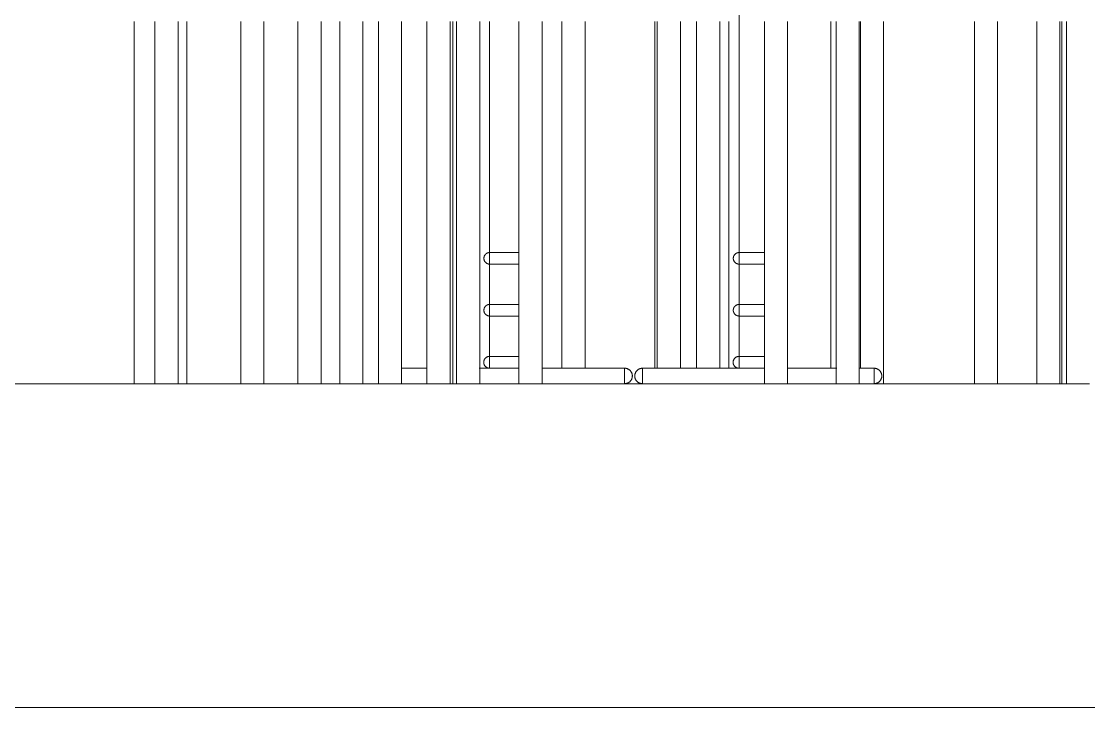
# Model space of a CAD drawing. Header units: millimetres. Extents: x -50556 to 48757, y -10837 to 15500.
# Drawn here: x 2191 to 3574, y 0 to 890 of the extents above; entities that cross this region are included whole.
import ezdxf

# ---------------------------------------------------------------- set-up
doc = ezdxf.new("R2010")
doc.units = ezdxf.units.MM
doc.layers.add('A-FLOR-FNSH', color=192, linetype='Continuous', lineweight=35)
doc.layers.add('I-FURN-PNLS', color=30, linetype='Continuous', lineweight=9)

# ---------------------------------------------------------------- blocks, each defined once
blk = doc.blocks.new('Table Dining 4 Seater-Circular - 1200 mm dia-V3-Section 3')
at = {"layer": 'I-FURN-PNLS'}
for p, q in [((3121.4, 1138), (3121.4, 440)), ((2364.5, 889.7), (2364.5, 420)), ((2394.5, 420), (2394.5, 889.7)), ((2475.8, 889.7), (2475.8, 420)), ((2505.8, 420), (2505.8, 889.7)), ((2654, 889.7), (2654, 420)), ((2684, 420), (2684, 889.7)), ((2716.9, 889.7), (2716.9, 420)), ((2746.9, 420), (2746.9, 889.7)), ((2755.4, 889.7), (2755.4, 420)), ((2785.4, 420), (2785.4, 889.7)), ((2836.2, 889.7), (2836.2, 420)), ((2866.2, 420), (2866.2, 889.7)), ((3015.4, 889.7), (3015.4, 440)), ((3045.4, 440), (3045.4, 889.7)), ((3108.2, 889.7), (3108.2, 440)), ((3154.3, 889.7), (3154.3, 420)), ((3184.3, 420), (3184.3, 889.7)), ((3247.1, 889.7), (3247.1, 420)), ((3277.1, 420), (3277.1, 889.7)), ((3426.3, 889.7), (3426.3, 420)), ((3456.3, 420), (3456.3, 889.7)), ((3507.1, 889.7), (3507.1, 420)), ((3537.1, 420), (3537.1, 889.7)), ((3545.6, 889.7), (3545.6, 420)), ((2996.6, 440), (2996.2, 440)), ((2996.2, 440), (2996.2, 420)), ((2996.2, 440), (2998.6, 440)), ((2999.7, 440), (3002, 440)), ((3002, 440), (3010.2, 440)), ((3010.2, 440), (3018.7, 440)), ((3018.7, 440), (3032.6, 440)), ((3032.6, 440), (3045, 440)), ((3044.9, 440), (3063.9, 440)), ((3063.8, 440), (3078.8, 440)), ((3078.8, 440), (3101.9, 440)), ((3101.9, 440), (3118.8, 440)), ((3118.8, 440), (3145, 440)), ((3145, 440), (3154.3, 440)), ((3184.3, 440), (3198.6, 440)), ((3198.6, 440), (3234.8, 440)), ((3234.7, 440), (3245.4, 440)), ((3245.3, 440), (3248, 440)), ((3277.7, 440), (3284.9, 440)), ((3284.9, 440), (3290.6, 440)), ((3290.6, 440), (3294.2, 440)), ((3295.1, 440), (3295.9, 440)), ((3296.2, 420), (3296.2, 440)), ((2496, 420), (2475.8, 420)), ((2505.7, 420), (2496, 420)), ((3155.2, 420), (3154.3, 420)), ((3184.2, 420), (3155.2, 420)), ((3248, 420), (3247.1, 420)), ((3277, 420), (3248, 420)), ((3546.6, 420), (3545.6, 420)), ((3575.5, 420), (3546.6, 420))]:
    blk.add_line(p, q, dxfattribs=at)
at = {"layer": 'I-FURN-PNLS', "flags": 128}
for points in [[(3121.4, 575), (3121.1, 575), (3120.8, 575), (3120.5, 575.1), (3120.2, 575.1), (3119.9, 575.1), (3119.6, 575.2), (3119.3, 575.3), (3119, 575.4), (3118.7, 575.5), (3118.5, 575.6), (3118.2, 575.7), (3117.9, 575.8), (3117.7, 576), (3117.4, 576.1), (3117.1, 576.3), (3116.9, 576.5), (3116.7, 576.7), (3116.4, 576.9), (3116.2, 577.1), (3116, 577.3), (3115.8, 577.5), (3115.6, 577.7), (3115.4, 578), (3115.2, 578.2), (3115.1, 578.4), (3114.9, 578.7), (3114.8, 579), (3114.6, 579.2), (3114.5, 579.5), (3114.4, 579.8), (3114.3, 580.1), (3114.2, 580.3), (3114.1, 580.6), (3114, 580.9), (3114, 581.2), (3113.9, 581.5), (3113.9, 581.8), (3113.9, 582.1), (3113.9, 582.4), (3113.9, 582.7), (3113.9, 583), (3113.9, 583.3), (3114, 583.6), (3114, 583.9), (3114.1, 584.2), (3114.2, 584.5), (3114.2, 584.8), (3114.3, 585.1), (3114.4, 585.3), (3114.6, 585.6), (3114.7, 585.9), (3114.8, 586.1), (3115, 586.4), (3115.1, 586.7), (3115.3, 586.9), (3115.5, 587.1), (3115.7, 587.4), (3115.9, 587.6), (3116.1, 587.8), (3116.3, 588), (3116.5, 588.2), (3116.8, 588.4), (3117, 588.6), (3117.3, 588.8), (3117.5, 588.9), (3117.8, 589.1), (3118, 589.2), (3118.3, 589.3), (3118.6, 589.5), (3118.9, 589.6), (3119.2, 589.7), (3119.4, 589.7), (3119.7, 589.8), (3120, 589.9), (3120.3, 589.9), (3120.6, 590), (3120.9, 590), (3121.2, 590), (3121.4, 590)], [(3122.9, 590), (3122.6, 590), (3122.3, 590), (3122.1, 590), (3121.9, 590), (3121.7, 590), (3121.5, 590), (3121.5, 590), (3121.4, 590), (3121.4, 590)], [(3121.4, 590), (3121.4, 590), (3121.5, 590), (3121.6, 590), (3121.7, 590), (3121.9, 590), (3122.1, 590), (3122.3, 590), (3122.6, 590), (3123, 590), (3123.3, 590), (3123.7, 590), (3124.2, 590), (3124.7, 590), (3125.2, 590)], [(3154.3, 590), (3153.4, 590), (3152.4, 590), (3151.4, 590), (3150.5, 590), (3149.5, 590), (3148.5, 590), (3147.5, 590), (3146.5, 590), (3145.5, 590), (3144.5, 590), (3143.5, 590), (3142.5, 590), (3141.6, 590), (3140.6, 590), (3139.6, 590), (3138.7, 590), (3137.7, 590), (3136.8, 590), (3135.9, 590), (3135, 590), (3134.1, 590), (3133.3, 590), (3132.4, 590), (3131.6, 590), (3130.8, 590), (3130, 590), (3129.3, 590), (3128.6, 590), (3127.9, 590), (3127.2, 590), (3126.6, 590), (3126, 590), (3125.5, 590), (3124.9, 590), (3124.4, 590), (3124, 590), (3123.6, 590), (3123.2, 590), (3122.9, 590)], [(3125, 575), (3124.5, 575), (3124, 575), (3123.6, 575), (3123.2, 575), (3122.8, 575), (3122.5, 575), (3122.2, 575), (3122, 575), (3121.8, 575), (3121.6, 575), (3121.5, 575), (3121.4, 575), (3121.4, 575), (3121.4, 575)], [(3121.4, 575), (3121.4, 575), (3121.5, 575), (3121.6, 575), (3121.7, 575), (3121.9, 575), (3122.1, 575), (3122.3, 575), (3122.6, 575), (3122.9, 575)], [(3122.9, 575), (3123.3, 575), (3123.7, 575), (3124.2, 575), (3124.6, 575), (3125.1, 575), (3125.7, 575), (3126.3, 575), (3126.9, 575), (3127.5, 575), (3128.2, 575), (3128.9, 575), (3129.6, 575), (3130.3, 575), (3131.1, 575), (3131.9, 575), (3132.7, 575), (3133.6, 575), (3134.5, 575), (3135.3, 575), (3136.2, 575), (3137.2, 575), (3138.1, 575), (3139, 575), (3140, 575), (3141, 575), (3141.9, 575), (3142.9, 575), (3143.9, 575), (3144.9, 575), (3145.9, 575), (3146.9, 575), (3147.9, 575), (3148.9, 575), (3149.9, 575), (3150.8, 575), (3151.8, 575), (3152.8, 575), (3153.7, 575), (3154.7, 575)], [(3121.4, 507.7), (3121.1, 507.7), (3120.8, 507.7), (3120.5, 507.8), (3120.2, 507.8), (3119.9, 507.9), (3119.6, 507.9), (3119.3, 508), (3119, 508.1), (3118.7, 508.2), (3118.5, 508.3), (3118.2, 508.4), (3117.9, 508.6), (3117.7, 508.7), (3117.4, 508.9), (3117.1, 509), (3116.9, 509.2), (3116.7, 509.4), (3116.4, 509.6), (3116.2, 509.8), (3116, 510), (3115.8, 510.2), (3115.6, 510.4), (3115.4, 510.7), (3115.2, 510.9), (3115.1, 511.2), (3114.9, 511.4), (3114.8, 511.7), (3114.6, 511.9), (3114.5, 512.2), (3114.4, 512.5), (3114.3, 512.8), (3114.2, 513.1), (3114.1, 513.4), (3114, 513.6), (3114, 513.9), (3113.9, 514.2), (3113.9, 514.5), (3113.9, 514.8), (3113.9, 515.1), (3113.9, 515.4), (3113.9, 515.7), (3113.9, 516), (3114, 516.3), (3114, 516.6), (3114.1, 516.9), (3114.2, 517.2), (3114.2, 517.5), (3114.3, 517.8), (3114.4, 518.1), (3114.6, 518.3), (3114.7, 518.6), (3114.8, 518.9), (3115, 519.1), (3115.1, 519.4), (3115.3, 519.6), (3115.5, 519.9), (3115.7, 520.1), (3115.9, 520.3), (3116.1, 520.5), (3116.3, 520.7), (3116.5, 520.9), (3116.8, 521.1), (3117, 521.3), (3117.3, 521.5), (3117.5, 521.6), (3117.8, 521.8), (3118, 521.9), (3118.3, 522.1), (3118.6, 522.2), (3118.9, 522.3), (3119.2, 522.4), (3119.4, 522.5), (3119.7, 522.5), (3120, 522.6), (3120.3, 522.6), (3120.6, 522.7), (3120.9, 522.7), (3121.2, 522.7), (3121.4, 522.7)], [(3122.9, 522.7), (3122.6, 522.7), (3122.3, 522.7), (3122.1, 522.7), (3121.9, 522.7), (3121.7, 522.7), (3121.5, 522.7), (3121.5, 522.7), (3121.4, 522.7), (3121.4, 522.7)], [(3121.4, 522.7), (3121.4, 522.7), (3121.5, 522.7), (3121.6, 522.7), (3121.7, 522.7), (3121.9, 522.7), (3122.1, 522.7), (3122.3, 522.7), (3122.6, 522.7), (3123, 522.7), (3123.3, 522.7), (3123.7, 522.7), (3124.2, 522.7), (3124.7, 522.7), (3125.2, 522.7)], [(3154.3, 522.7), (3153.4, 522.7), (3152.4, 522.7), (3151.4, 522.7), (3150.5, 522.7), (3149.5, 522.7), (3148.5, 522.7), (3147.5, 522.7), (3146.5, 522.7), (3145.5, 522.7), (3144.5, 522.7), (3143.5, 522.7), (3142.5, 522.7), (3141.6, 522.7), (3140.6, 522.7), (3139.6, 522.7), (3138.7, 522.7), (3137.7, 522.7), (3136.8, 522.7), (3135.9, 522.7), (3135, 522.7), (3134.1, 522.7), (3133.3, 522.7), (3132.4, 522.7), (3131.6, 522.7), (3130.8, 522.7), (3130, 522.7), (3129.3, 522.7), (3128.6, 522.7), (3127.9, 522.7), (3127.2, 522.7), (3126.6, 522.7), (3126, 522.7), (3125.5, 522.7), (3124.9, 522.7), (3124.4, 522.7), (3124, 522.7), (3123.6, 522.7), (3123.2, 522.7), (3122.9, 522.7)], [(3125, 507.7), (3124.5, 507.7), (3124, 507.7), (3123.6, 507.7), (3123.2, 507.7), (3122.8, 507.7), (3122.5, 507.7), (3122.2, 507.7), (3122, 507.7), (3121.8, 507.7), (3121.6, 507.7), (3121.5, 507.7), (3121.4, 507.7), (3121.4, 507.7), (3121.4, 507.7)], [(3121.4, 507.7), (3121.4, 507.7), (3121.5, 507.7), (3121.6, 507.7), (3121.7, 507.7), (3121.9, 507.7), (3122.1, 507.7), (3122.3, 507.7), (3122.6, 507.7), (3122.9, 507.7)], [(3122.9, 507.7), (3123.3, 507.7), (3123.7, 507.7), (3124.2, 507.7), (3124.6, 507.7), (3125.1, 507.7), (3125.7, 507.7), (3126.3, 507.7), (3126.9, 507.7), (3127.5, 507.7), (3128.2, 507.7), (3128.9, 507.7), (3129.6, 507.7), (3130.3, 507.7), (3131.1, 507.7), (3131.9, 507.7), (3132.7, 507.7), (3133.6, 507.7), (3134.5, 507.7), (3135.3, 507.7), (3136.2, 507.7), (3137.2, 507.7), (3138.1, 507.7), (3139, 507.7), (3140, 507.7), (3141, 507.7), (3141.9, 507.7), (3142.9, 507.7), (3143.9, 507.7), (3144.9, 507.7), (3145.9, 507.7), (3146.9, 507.7), (3147.9, 507.7), (3148.9, 507.7), (3149.9, 507.7), (3150.8, 507.7), (3151.8, 507.7), (3152.8, 507.7), (3153.7, 507.7), (3154.7, 507.7)], [(3120.8, 440), (3120.4, 440.1), (3120.1, 440.1), (3119.8, 440.2), (3119.5, 440.2), (3119.2, 440.3), (3118.9, 440.4), (3118.6, 440.5), (3118.4, 440.6), (3118.1, 440.7), (3117.8, 440.9), (3117.5, 441), (3117.3, 441.2), (3117, 441.3), (3116.8, 441.5), (3116.5, 441.7), (3116.3, 441.9), (3116.1, 442.1), (3115.8, 442.3), (3115.6, 442.6), (3115.4, 442.8), (3115.2, 443), (3115, 443.3), (3114.9, 443.5), (3114.7, 443.8), (3114.6, 444.1), (3114.4, 444.4), (3114.3, 444.6), (3114.2, 444.9), (3114.1, 445.2), (3114, 445.5), (3113.9, 445.8), (3113.8, 446.1), (3113.8, 446.4), (3113.7, 446.7), (3113.7, 447), (3113.7, 447.3), (3113.7, 447.6), (3113.7, 447.9), (3113.7, 448.2), (3113.7, 448.6), (3113.7, 448.9), (3113.8, 449.2), (3113.9, 449.5), (3113.9, 449.8), (3114, 450.1), (3114.1, 450.4), (3114.2, 450.6), (3114.4, 450.9), (3114.5, 451.2), (3114.6, 451.5), (3114.8, 451.7), (3115, 452), (3115.1, 452.3), (3115.3, 452.5), (3115.5, 452.7), (3115.7, 453), (3115.9, 453.2), (3116.2, 453.4), (3116.4, 453.6), (3116.6, 453.8), (3116.9, 454), (3117.1, 454.2), (3117.4, 454.3), (3117.7, 454.5), (3117.9, 454.6), (3118.2, 454.7), (3118.5, 454.9), (3118.8, 455), (3119.1, 455.1), (3119.4, 455.2), (3119.7, 455.2), (3120, 455.3), (3120.3, 455.3), (3120.6, 455.4), (3120.9, 455.4), (3121.2, 455.4), (3121.4, 455.4)], [(3122.9, 455.4), (3122.6, 455.4), (3122.3, 455.4), (3122.1, 455.4), (3121.8, 455.4), (3121.7, 455.4), (3121.5, 455.4), (3121.4, 455.4), (3121.4, 455.4), (3121.4, 455.4)], [(3121.4, 455.4), (3121.4, 455.4), (3121.4, 455.4), (3121.5, 455.4), (3121.7, 455.4), (3121.9, 455.4), (3122.1, 455.4), (3122.3, 455.4), (3122.6, 455.4), (3123, 455.4), (3123.3, 455.4), (3123.7, 455.4), (3124.2, 455.4), (3124.7, 455.4), (3125.2, 455.4)], [(3154.3, 455.4), (3153.4, 455.4), (3152.4, 455.4), (3151.4, 455.4), (3150.5, 455.4), (3149.5, 455.4), (3148.5, 455.4), (3147.5, 455.4), (3146.5, 455.4), (3145.5, 455.4), (3144.5, 455.4), (3143.5, 455.4), (3142.5, 455.4), (3141.6, 455.4), (3140.6, 455.4), (3139.6, 455.4), (3138.7, 455.4), (3137.7, 455.4), (3136.8, 455.4), (3135.9, 455.4), (3135, 455.4), (3134.1, 455.4), (3133.3, 455.4), (3132.4, 455.4), (3131.6, 455.4), (3130.8, 455.4), (3130, 455.4), (3129.3, 455.4), (3128.6, 455.4), (3127.9, 455.4), (3127.2, 455.4), (3126.6, 455.4), (3126, 455.4), (3125.5, 455.4), (3124.9, 455.4), (3124.4, 455.4), (3124, 455.4), (3123.5, 455.4), (3123.2, 455.4), (3122.9, 455.4)], [(2996.2, 420), (2995.8, 420), (2995.4, 420), (2995, 420.1), (2994.6, 420.1), (2994.2, 420.2), (2993.9, 420.3), (2993.5, 420.4), (2993.1, 420.5), (2992.7, 420.6), (2992.3, 420.8), (2992, 421), (2991.6, 421.1), (2991.3, 421.3), (2990.9, 421.5), (2990.6, 421.7), (2990.3, 422), (2989.9, 422.2), (2989.6, 422.5), (2989.3, 422.8), (2989.1, 423), (2988.8, 423.3), (2988.5, 423.6), (2988.3, 423.9), (2988, 424.3), (2987.8, 424.6), (2987.6, 424.9), (2987.4, 425.3), (2987.2, 425.6), (2987.1, 426), (2986.9, 426.4), (2986.8, 426.8), (2986.7, 427.1), (2986.5, 427.5), (2986.5, 427.9), (2986.4, 428.3), (2986.3, 428.7), (2986.3, 429.1), (2986.2, 429.5), (2986.2, 429.9), (2986.2, 430.3), (2986.3, 430.7), (2986.3, 431.1), (2986.3, 431.5), (2986.4, 431.9), (2986.5, 432.3), (2986.6, 432.7), (2986.7, 433), (2986.8, 433.4), (2987, 433.8), (2987.1, 434.2), (2987.3, 434.5), (2987.5, 434.9), (2987.7, 435.2), (2987.9, 435.6), (2988.2, 435.9), (2988.4, 436.2), (2988.6, 436.5), (2988.9, 436.8), (2989.2, 437.1), (2989.5, 437.4), (2989.8, 437.6), (2990.1, 437.9), (2990.4, 438.1), (2990.7, 438.4), (2991.1, 438.6), (2991.4, 438.8), (2991.8, 439), (2992.1, 439.1), (2992.5, 439.3), (2992.9, 439.4), (2993.3, 439.5), (2993.7, 439.7), (2994, 439.8), (2994.4, 439.8), (2994.8, 439.9), (2995.2, 439.9), (2995.6, 440), (2996, 440), (2996.2, 440)], [(3154.3, 440), (3151.8, 440), (3145.8, 440), (3139.8, 440), (3133.8, 440), (3127.8, 440), (3121.9, 440), (3116, 440), (3110.1, 440), (3104.3, 440), (3098.6, 440), (3093, 440), (3087.4, 440), (3081.9, 440), (3076.6, 440), (3071.3, 440), (3066.2, 440), (3061.2, 440), (3056.3, 440), (3051.6, 440), (3047, 440), (3042.6, 440), (3038.3, 440), (3034.2, 440), (3030.3, 440), (3026.6, 440), (3023.1, 440), (3019.8, 440), (3016.6, 440), (3013.7, 440), (3011, 440), (3008.5, 440), (3006.3, 440), (3004.2, 440), (3002.4, 440), (3000.8, 440), (2999.5, 440), (2998.3, 440), (2997.5, 440), (2996.8, 440), (2996.4, 440), (2996.2, 440), (2996.2, 440)], [(2996.2, 440), (2996.4, 440), (2996.7, 440), (2997.3, 440), (2998.2, 440), (2999.2, 440), (3000.5, 440)], [(3121.5, 440), (3121.4, 440), (3121.4, 440), (3121.4, 440)], [(3121.4, 440), (3121.4, 440), (3121.4, 440), (3121.5, 440)], [(3198.6, 440), (3193, 440), (3187.2, 440), (3184, 440)], [(3246.4, 440), (3241.8, 440), (3237.1, 440), (3232.3, 440), (3227.3, 440), (3222.2, 440), (3216.9, 440), (3211.6, 440), (3206.1, 440), (3200.6, 440), (3198.6, 440)], [(3296.2, 440), (3296.1, 440), (3295.8, 440), (3295.2, 440), (3294.3, 440), (3293.2, 440), (3291.9, 440), (3290.4, 440), (3288.6, 440), (3286.6, 440), (3284.4, 440), (3281.9, 440), (3279.3, 440), (3276.8, 440)], [(3291.7, 440), (3293, 440), (3294.1, 440), (3295, 440), (3295.7, 440), (3296.1, 440), (3296.2, 440), (3296.2, 440)], [(3296.2, 440), (3296.6, 440), (3297, 440), (3297.4, 439.9), (3297.8, 439.9), (3298.2, 439.8), (3298.6, 439.7), (3299, 439.6), (3299.4, 439.5), (3299.8, 439.4), (3300.1, 439.2), (3300.5, 439), (3300.9, 438.9), (3301.2, 438.7), (3301.5, 438.5), (3301.9, 438.3), (3302.2, 438), (3302.5, 437.8), (3302.8, 437.5), (3303.1, 437.2), (3303.4, 437), (3303.7, 436.7), (3303.9, 436.4), (3304.2, 436.1), (3304.4, 435.7), (3304.7, 435.4), (3304.9, 435.1), (3305.1, 434.7), (3305.2, 434.4), (3305.4, 434), (3305.6, 433.6), (3305.7, 433.2), (3305.8, 432.9), (3305.9, 432.5), (3306, 432.1), (3306.1, 431.7), (3306.2, 431.3), (3306.2, 430.9), (3306.2, 430.5), (3306.2, 430.1), (3306.2, 429.7), (3306.2, 429.3), (3306.2, 428.9), (3306.1, 428.5), (3306.1, 428.1), (3306, 427.7), (3305.9, 427.3), (3305.8, 427), (3305.6, 426.6), (3305.5, 426.2), (3305.3, 425.8), (3305.2, 425.5), (3305, 425.1), (3304.8, 424.8), (3304.6, 424.4), (3304.3, 424.1), (3304.1, 423.8), (3303.8, 423.5), (3303.6, 423.2), (3303.3, 422.9), (3303, 422.6), (3302.7, 422.4), (3302.4, 422.1), (3302.1, 421.9), (3301.7, 421.6), (3301.4, 421.4), (3301, 421.2), (3300.7, 421), (3300.3, 420.9), (3300, 420.7), (3299.6, 420.6), (3299.2, 420.5), (3298.8, 420.3), (3298.4, 420.2), (3298, 420.2), (3297.6, 420.1), (3297.3, 420.1), (3296.9, 420), (3296.5, 420), (3296.2, 420)], [(2996.5, 420), (2996.3, 420), (2996.2, 420)], [(3296, 420), (3296.2, 420), (3296.2, 420)]]:
    blk.add_lwpolyline(points, dxfattribs=at)
blk = doc.blocks.new('Table Dining 4 Seater-Circular - 1200 mm dia-V4-Section 3')
at = {"layer": 'I-FURN-PNLS'}
for p, q in [((2337.6, 889.7), (2337.6, 420)), ((2406, 420), (2406, 889.7)), ((2549.9, 889.7), (2549.9, 420)), ((2579.9, 420), (2579.9, 889.7)), ((2604, 889.7), (2604, 420)), ((2634, 420), (2634, 889.7)), ((2750.5, 889.7), (2750.5, 420)), ((2798.2, 889.7), (2798.2, 440)), ((2891.8, 889.7), (2891.8, 440)), ((2921.8, 440), (2921.8, 889.7)), ((3012.1, 889.7), (3012.1, 440)), ((3066.3, 889.7), (3066.3, 440)), ((3096.3, 440), (3096.3, 889.7)), ((3240.1, 889.7), (3240.1, 440)), ((3278.5, 889.7), (3278.5, 440)), ((3308.5, 420), (3308.5, 889.7)), ((3539.3, 889.7), (3539.3, 420)), ((2832.7, 590), (2833.8, 590)), ((2833.8, 575), (2832.7, 575)), ((2832.7, 522.7), (2833.8, 522.7)), ((2833.8, 507.7), (2832.7, 507.7)), ((2833.8, 455.4), (2832.6, 455.4)), ((2684.6, 440), (2690.5, 440)), ((2690.5, 440), (2699.8, 440)), ((2699.7, 440), (2714.9, 440)), ((2714.8, 440), (2716.1, 440)), ((2784.8, 440), (2788.5, 440)), ((2788.5, 440), (2801.9, 440)), ((2802.3, 440), (2836.3, 440)), ((2866.3, 440), (2882, 440)), ((2882.4, 440), (2894.7, 440)), ((2894.6, 440), (2917.6, 440)), ((2917.5, 440), (2929.6, 440)), ((2929.5, 440), (2945.6, 440)), ((2945.6, 440), (2954.7, 440)), ((2954.7, 440), (2964.7, 440)), ((2964.6, 440), (2969.4, 440)), ((2969.4, 440), (2971.8, 440)), ((2972.8, 440), (2973.1, 440)), ((2973.1, 420), (2973.1, 440))]:
    blk.add_line(p, q, dxfattribs=at)
at = {"layer": 'I-FURN-PNLS', "flags": 128}
for points in [[(2798.2, 575), (2797.9, 575), (2797.6, 575), (2797.3, 575.1), (2797, 575.1), (2796.7, 575.1), (2796.4, 575.2), (2796.1, 575.3), (2795.9, 575.4), (2795.6, 575.5), (2795.3, 575.6), (2795, 575.7), (2794.8, 575.8), (2794.5, 576), (2794.2, 576.1), (2794, 576.3), (2793.7, 576.5), (2793.5, 576.7), (2793.3, 576.9), (2793, 577.1), (2792.8, 577.3), (2792.6, 577.5), (2792.4, 577.7), (2792.2, 578), (2792.1, 578.2), (2791.9, 578.4), (2791.7, 578.7), (2791.6, 579), (2791.5, 579.2), (2791.3, 579.5), (2791.2, 579.8), (2791.1, 580.1), (2791, 580.3), (2791, 580.6), (2790.9, 580.9), (2790.8, 581.2), (2790.8, 581.5), (2790.7, 581.8), (2790.7, 582.1), (2790.7, 582.4), (2790.7, 582.7), (2790.7, 583), (2790.8, 583.3), (2790.8, 583.6), (2790.9, 583.9), (2790.9, 584.2), (2791, 584.5), (2791.1, 584.8), (2791.2, 585.1), (2791.3, 585.3), (2791.4, 585.6), (2791.5, 585.9), (2791.7, 586.1), (2791.8, 586.4), (2792, 586.7), (2792.2, 586.9), (2792.3, 587.1), (2792.5, 587.4), (2792.7, 587.6), (2792.9, 587.8), (2793.1, 588), (2793.4, 588.2), (2793.6, 588.4), (2793.8, 588.6), (2794.1, 588.8), (2794.3, 588.9), (2794.6, 589.1), (2794.9, 589.2), (2795.1, 589.3), (2795.4, 589.5), (2795.7, 589.6), (2796, 589.7), (2796.3, 589.7), (2796.6, 589.8), (2796.9, 589.9), (2797.2, 589.9), (2797.5, 590), (2797.8, 590), (2798, 590), (2798.2, 590)], [(2798.4, 590), (2798.3, 590), (2798.2, 590), (2798.2, 590)], [(2798.2, 590), (2798.2, 590), (2798.3, 590), (2798.4, 590), (2798.5, 590), (2798.7, 590), (2798.9, 590), (2799.2, 590), (2799.5, 590), (2799.8, 590), (2800.2, 590), (2800.6, 590), (2801, 590), (2801.5, 590), (2802, 590)], [(2836.5, 590), (2835.7, 590), (2834.8, 590), (2833.9, 590), (2833, 590), (2832.1, 590), (2831.1, 590), (2830.2, 590), (2829.2, 590), (2828.3, 590), (2827.3, 590), (2826.3, 590), (2825.3, 590), (2824.3, 590), (2823.3, 590), (2822.3, 590), (2821.4, 590), (2820.4, 590), (2819.4, 590), (2818.4, 590), (2817.4, 590), (2816.5, 590), (2815.5, 590), (2814.6, 590), (2813.6, 590), (2812.7, 590), (2811.8, 590), (2811, 590), (2810.1, 590), (2809.3, 590), (2808.4, 590), (2807.6, 590), (2806.9, 590), (2806.1, 590), (2805.4, 590), (2804.7, 590), (2804.1, 590), (2803.5, 590), (2802.9, 590), (2802.3, 590), (2801.8, 590), (2801.3, 590), (2800.8, 590), (2800.4, 590), (2800, 590), (2799.6, 590), (2799.3, 590), (2799.1, 590), (2798.8, 590), (2798.6, 590), (2798.5, 590), (2798.4, 590)], [(2802.1, 575), (2801.6, 575), (2801.1, 575), (2800.7, 575), (2800.3, 575), (2799.9, 575), (2799.5, 575), (2799.2, 575), (2799, 575), (2798.8, 575), (2798.6, 575), (2798.4, 575), (2798.3, 575), (2798.2, 575), (2798.2, 575)], [(2798.2, 575), (2798.2, 575), (2798.3, 575), (2798.4, 575), (2798.4, 575)], [(2798.4, 575), (2798.6, 575), (2798.8, 575), (2799, 575), (2799.3, 575), (2799.6, 575), (2799.9, 575), (2800.3, 575), (2800.7, 575), (2801.2, 575), (2801.7, 575), (2802.2, 575), (2802.7, 575), (2803.3, 575), (2803.9, 575), (2804.6, 575), (2805.3, 575), (2806, 575), (2806.7, 575), (2807.5, 575), (2808.3, 575), (2809.1, 575), (2809.9, 575), (2810.8, 575), (2811.6, 575), (2812.5, 575), (2813.4, 575), (2814.4, 575), (2815.3, 575), (2816.2, 575), (2817.2, 575), (2818.2, 575), (2819.2, 575), (2820.1, 575), (2821.1, 575), (2822.1, 575), (2823.1, 575), (2824.1, 575), (2825.1, 575), (2826.1, 575), (2827.1, 575), (2828.1, 575), (2829, 575), (2830, 575), (2830.9, 575), (2831.9, 575), (2832.8, 575), (2833.7, 575), (2834.6, 575), (2835.5, 575), (2836.3, 575)], [(2798.2, 507.7), (2797.9, 507.7), (2797.6, 507.7), (2797.3, 507.8), (2797, 507.8), (2796.7, 507.9), (2796.4, 507.9), (2796.1, 508), (2795.9, 508.1), (2795.6, 508.2), (2795.3, 508.3), (2795, 508.4), (2794.8, 508.6), (2794.5, 508.7), (2794.2, 508.9), (2794, 509), (2793.7, 509.2), (2793.5, 509.4), (2793.3, 509.6), (2793, 509.8), (2792.8, 510), (2792.6, 510.2), (2792.4, 510.4), (2792.2, 510.7), (2792.1, 510.9), (2791.9, 511.2), (2791.7, 511.4), (2791.6, 511.7), (2791.5, 511.9), (2791.3, 512.2), (2791.2, 512.5), (2791.1, 512.8), (2791, 513.1), (2791, 513.4), (2790.9, 513.6), (2790.8, 513.9), (2790.8, 514.2), (2790.7, 514.5), (2790.7, 514.8), (2790.7, 515.1), (2790.7, 515.4), (2790.7, 515.7), (2790.8, 516), (2790.8, 516.3), (2790.9, 516.6), (2790.9, 516.9), (2791, 517.2), (2791.1, 517.5), (2791.2, 517.8), (2791.3, 518.1), (2791.4, 518.3), (2791.5, 518.6), (2791.7, 518.9), (2791.8, 519.1), (2792, 519.4), (2792.2, 519.6), (2792.3, 519.9), (2792.5, 520.1), (2792.7, 520.3), (2792.9, 520.5), (2793.1, 520.7), (2793.4, 520.9), (2793.6, 521.1), (2793.8, 521.3), (2794.1, 521.5), (2794.3, 521.6), (2794.6, 521.8), (2794.9, 521.9), (2795.1, 522.1), (2795.4, 522.2), (2795.7, 522.3), (2796, 522.4), (2796.3, 522.5), (2796.6, 522.5), (2796.9, 522.6), (2797.2, 522.6), (2797.5, 522.7), (2797.8, 522.7), (2798, 522.7), (2798.2, 522.7)], [(2798.4, 522.7), (2798.3, 522.7), (2798.2, 522.7), (2798.2, 522.7)], [(2798.2, 522.7), (2798.2, 522.7), (2798.3, 522.7), (2798.4, 522.7), (2798.5, 522.7), (2798.7, 522.7), (2798.9, 522.7), (2799.2, 522.7), (2799.5, 522.7), (2799.8, 522.7), (2800.2, 522.7), (2800.6, 522.7), (2801, 522.7), (2801.5, 522.7), (2802, 522.7)], [(2836.5, 522.7), (2835.7, 522.7), (2834.8, 522.7), (2833.9, 522.7), (2833, 522.7), (2832.1, 522.7), (2831.1, 522.7), (2830.2, 522.7), (2829.2, 522.7), (2828.3, 522.7), (2827.3, 522.7), (2826.3, 522.7), (2825.3, 522.7), (2824.3, 522.7), (2823.3, 522.7), (2822.3, 522.7), (2821.4, 522.7), (2820.4, 522.7), (2819.4, 522.7), (2818.4, 522.7), (2817.4, 522.7), (2816.5, 522.7), (2815.5, 522.7), (2814.6, 522.7), (2813.6, 522.7), (2812.7, 522.7), (2811.8, 522.7), (2811, 522.7), (2810.1, 522.7), (2809.3, 522.7), (2808.4, 522.7), (2807.6, 522.7), (2806.9, 522.7), (2806.1, 522.7), (2805.4, 522.7), (2804.7, 522.7), (2804.1, 522.7), (2803.5, 522.7), (2802.9, 522.7), (2802.3, 522.7), (2801.8, 522.7), (2801.3, 522.7), (2800.8, 522.7), (2800.4, 522.7), (2800, 522.7), (2799.6, 522.7), (2799.3, 522.7), (2799.1, 522.7), (2798.8, 522.7), (2798.6, 522.7), (2798.5, 522.7), (2798.4, 522.7)], [(2802.1, 507.7), (2801.6, 507.7), (2801.1, 507.7), (2800.7, 507.7), (2800.3, 507.7), (2799.9, 507.7), (2799.5, 507.7), (2799.2, 507.7), (2799, 507.7), (2798.8, 507.7), (2798.6, 507.7), (2798.4, 507.7), (2798.3, 507.7), (2798.2, 507.7), (2798.2, 507.7)], [(2798.2, 507.7), (2798.2, 507.7), (2798.3, 507.7), (2798.4, 507.7), (2798.4, 507.7)], [(2798.4, 507.7), (2798.6, 507.7), (2798.8, 507.7), (2799, 507.7), (2799.3, 507.7), (2799.6, 507.7), (2799.9, 507.7), (2800.3, 507.7), (2800.7, 507.7), (2801.2, 507.7), (2801.7, 507.7), (2802.2, 507.7), (2802.7, 507.7), (2803.3, 507.7), (2803.9, 507.7), (2804.6, 507.7), (2805.3, 507.7), (2806, 507.7), (2806.7, 507.7), (2807.5, 507.7), (2808.3, 507.7), (2809.1, 507.7), (2809.9, 507.7), (2810.8, 507.7), (2811.6, 507.7), (2812.5, 507.7), (2813.4, 507.7), (2814.4, 507.7), (2815.3, 507.7), (2816.2, 507.7), (2817.2, 507.7), (2818.2, 507.7), (2819.2, 507.7), (2820.1, 507.7), (2821.1, 507.7), (2822.1, 507.7), (2823.1, 507.7), (2824.1, 507.7), (2825.1, 507.7), (2826.1, 507.7), (2827.1, 507.7), (2828.1, 507.7), (2829, 507.7), (2830, 507.7), (2830.9, 507.7), (2831.9, 507.7), (2832.8, 507.7), (2833.7, 507.7), (2834.6, 507.7), (2835.5, 507.7), (2836.3, 507.7)], [(2797.6, 440), (2797.3, 440.1), (2797, 440.1), (2796.7, 440.2), (2796.4, 440.2), (2796.1, 440.3), (2795.8, 440.4), (2795.5, 440.5), (2795.2, 440.6), (2794.9, 440.7), (2794.6, 440.9), (2794.4, 441), (2794.1, 441.2), (2793.8, 441.3), (2793.6, 441.5), (2793.4, 441.7), (2793.1, 441.9), (2792.9, 442.1), (2792.7, 442.3), (2792.5, 442.6), (2792.3, 442.8), (2792.1, 443), (2791.9, 443.3), (2791.7, 443.5), (2791.5, 443.8), (2791.4, 444.1), (2791.3, 444.4), (2791.1, 444.6), (2791, 444.9), (2790.9, 445.2), (2790.8, 445.5), (2790.7, 445.8), (2790.7, 446.1), (2790.6, 446.4), (2790.6, 446.7), (2790.5, 447), (2790.5, 447.3), (2790.5, 447.6), (2790.5, 447.9), (2790.5, 448.2), (2790.5, 448.6), (2790.6, 448.9), (2790.6, 449.2), (2790.7, 449.5), (2790.8, 449.8), (2790.9, 450.1), (2791, 450.4), (2791.1, 450.6), (2791.2, 450.9), (2791.3, 451.2), (2791.5, 451.5), (2791.6, 451.7), (2791.8, 452), (2792, 452.3), (2792.2, 452.5), (2792.3, 452.7), (2792.6, 453), (2792.8, 453.2), (2793, 453.4), (2793.2, 453.6), (2793.5, 453.8), (2793.7, 454), (2794, 454.2), (2794.2, 454.3), (2794.5, 454.5), (2794.8, 454.6), (2795, 454.7), (2795.3, 454.9), (2795.6, 455), (2795.9, 455.1), (2796.2, 455.2), (2796.5, 455.2), (2796.8, 455.3), (2797.1, 455.3), (2797.4, 455.4), (2797.7, 455.4), (2798, 455.4), (2798.2, 455.4)], [(2798.4, 455.4), (2798.3, 455.4), (2798.2, 455.4), (2798.2, 455.4)], [(2798.2, 455.4), (2798.2, 455.4), (2798.3, 455.4), (2798.4, 455.4), (2798.5, 455.4), (2798.7, 455.4), (2798.9, 455.4), (2799.2, 455.4), (2799.5, 455.4), (2799.8, 455.4), (2800.2, 455.4), (2800.6, 455.4), (2801, 455.4), (2801.5, 455.4), (2802, 455.4)], [(2836.5, 455.4), (2835.7, 455.4), (2834.8, 455.4), (2833.9, 455.4), (2833, 455.4), (2832.1, 455.4), (2831.1, 455.4), (2830.2, 455.4), (2829.2, 455.4), (2828.3, 455.4), (2827.3, 455.4), (2826.3, 455.4), (2825.3, 455.4), (2824.3, 455.4), (2823.3, 455.4), (2822.3, 455.4), (2821.4, 455.4), (2820.4, 455.4), (2819.4, 455.4), (2818.4, 455.4), (2817.4, 455.4), (2816.5, 455.4), (2815.5, 455.4), (2814.6, 455.4), (2813.6, 455.4), (2812.7, 455.4), (2811.8, 455.4), (2810.9, 455.4), (2810.1, 455.4), (2809.3, 455.4), (2808.4, 455.4), (2807.6, 455.4), (2806.9, 455.4), (2806.1, 455.4), (2805.4, 455.4), (2804.7, 455.4), (2804.1, 455.4), (2803.4, 455.4), (2802.9, 455.4), (2802.3, 455.4), (2801.8, 455.4), (2801.3, 455.4), (2800.8, 455.4), (2800.4, 455.4), (2800, 455.4), (2799.6, 455.4), (2799.3, 455.4), (2799, 455.4), (2798.8, 455.4), (2798.6, 455.4), (2798.5, 455.4), (2798.4, 455.4)], [(2716.8, 440), (2712.6, 440), (2708.7, 440), (2704.9, 440), (2701.3, 440), (2697.9, 440), (2694.7, 440), (2691.7, 440), (2688.9, 440), (2686.3, 440), (2684, 440)], [(2836.3, 440), (2831, 440), (2825, 440), (2819, 440), (2813, 440), (2807, 440), (2801, 440), (2795.1, 440), (2789.2, 440), (2785.2, 440)], [(2798.3, 440), (2798.2, 440), (2798.2, 440)], [(2798.2, 440), (2798.2, 440), (2798.3, 440), (2798.4, 440)], [(2973.1, 440), (2973, 440), (2972.6, 440), (2972, 440), (2971.2, 440), (2970.1, 440), (2968.8, 440), (2967.2, 440), (2965.5, 440), (2963.5, 440), (2961.2, 440), (2958.8, 440), (2956.1, 440), (2953.2, 440), (2950.2, 440), (2946.9, 440), (2943.4, 440), (2939.7, 440), (2935.8, 440), (2931.8, 440), (2927.6, 440), (2923.2, 440), (2918.6, 440), (2913.9, 440), (2909.1, 440), (2904.1, 440), (2899, 440), (2893.8, 440), (2888.4, 440), (2883, 440), (2877.4, 440), (2871.8, 440), (2866.1, 440)], [(2967.9, 440), (2969.3, 440), (2970.6, 440), (2971.5, 440), (2972.3, 440), (2972.8, 440), (2973, 440), (2973.1, 440)], [(2973.1, 440), (2973.5, 440), (2973.9, 440), (2974.3, 439.9), (2974.7, 439.9), (2975.1, 439.8), (2975.4, 439.7), (2975.8, 439.6), (2976.2, 439.5), (2976.6, 439.4), (2977, 439.2), (2977.3, 439), (2977.7, 438.9), (2978, 438.7), (2978.4, 438.5), (2978.7, 438.3), (2979, 438), (2979.4, 437.8), (2979.7, 437.5), (2980, 437.2), (2980.2, 437), (2980.5, 436.7), (2980.8, 436.4), (2981, 436.1), (2981.3, 435.7), (2981.5, 435.4), (2981.7, 435.1), (2981.9, 434.7), (2982.1, 434.4), (2982.2, 434), (2982.4, 433.6), (2982.5, 433.2), (2982.7, 432.9), (2982.8, 432.5), (2982.8, 432.1), (2982.9, 431.7), (2983, 431.3), (2983, 430.9), (2983.1, 430.5), (2983.1, 430.1), (2983.1, 429.7), (2983, 429.3), (2983, 428.9), (2983, 428.5), (2982.9, 428.1), (2982.8, 427.7), (2982.7, 427.3), (2982.6, 427), (2982.5, 426.6), (2982.3, 426.2), (2982.2, 425.8), (2982, 425.5), (2981.8, 425.1), (2981.6, 424.8), (2981.4, 424.4), (2981.2, 424.1), (2980.9, 423.8), (2980.7, 423.5), (2980.4, 423.2), (2980.1, 422.9), (2979.8, 422.6), (2979.5, 422.4), (2979.2, 422.1), (2978.9, 421.9), (2978.6, 421.6), (2978.2, 421.4), (2977.9, 421.2), (2977.5, 421), (2977.2, 420.9), (2976.8, 420.7), (2976.4, 420.6), (2976, 420.5), (2975.7, 420.3), (2975.3, 420.2), (2974.9, 420.2), (2974.5, 420.1), (2974.1, 420.1), (2973.7, 420), (2973.3, 420), (2973.1, 420)]]:
    blk.add_lwpolyline(points, dxfattribs=at)

msp = doc.modelspace()

# ---------------------------------------------------------------- linework, layer by layer
at = {"layer": 'A-FLOR-FNSH', "color": 1, "lineweight": 18}
for p, q in [((2475.9, 420), (-1210.6, 420)), ((3154.3, 420), (2505.6, 420)), ((3247.2, 420), (3184.1, 420)), ((3545.7, 420), (3276.9, 420)), ((-1210.6, 0), (10635.9, 0))]:
    msp.add_line(p, q, dxfattribs=at)

# ---------------------------------------------------------------- block references
at = {"layer": 'I-FURN-PNLS'}
for name in ['Table Dining 4 Seater-Circular - 1200 mm dia-V4-Section 3', 'Table Dining 4 Seater-Circular - 1200 mm dia-V3-Section 3']:
    msp.add_blockref(name, (0, 0), dxfattribs=at)

doc.saveas('drawing.dxf')
